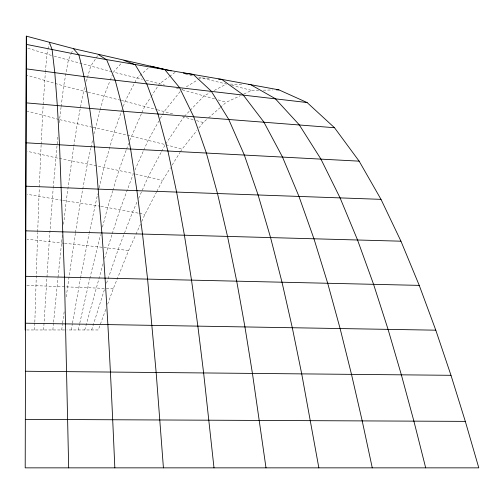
<?xml version="1.0" encoding="UTF-8"?>
<svg xmlns="http://www.w3.org/2000/svg" width="504" height="504" viewBox="0 0 504 504"><rect width="100%" height="100%" fill="white"/><g stroke="black" fill="none" stroke-linecap="round" stroke-linejoin="round"><path stroke-width="0.38" stroke-dasharray="2.52 1.89" d="M34.587 329.962L34.801 322.969M34.826 322.188L37.668 232.546M37.693 231.764L39.287 187.841M39.318 187.066L41.108 145.013M41.145 144.232L43.155 105.254M43.205 104.486L45.322 72.778M43.615 329.962L49.216 241.706L53.147 188.654M53.21 187.879L57.973 135.173M45.392 72.003L46.941 54.13L47.886 49.764M52.844 329.962L53.525 322.969M53.6 322.195L57.947 277.918M59.214 122.73L61.041 107.365M58.029 277.137L62.376 235.192M63.611 224.293L66.245 200.951L73.647 147.023M61.135 106.602L63.699 85.926L68.311 60.291L71.001 54.111M61.69 329.962L62.528 323.801M62.635 323.033L64.31 310.71M66.2 296.85L75.373 233.358M73.767 146.248L77.276 123.82L83.639 91.142L85.126 85.869M75.499 232.583L80.174 203.143L87.324 164.096L90.789 148.27M71.278 329.962L72.355 323.858M72.494 323.089L80.413 278.706M80.558 277.931L88.987 234.07M89.145 233.314L97.694 193.882M48.044 49.033L49.146 43.936M90.953 147.521L92.604 139.986M93.927 133.957L99.987 110.578M78.278 329.962L79.619 323.908M79.79 323.152L89.643 279.254M89.819 278.498L100.517 234.606M99.149 187.784L104.07 167.215L114.143 131.991L121.199 112.253M102.501 227.071L107.654 207.491L112.6 191.148M84.773 329.962L103.27 263.038M100.195 109.822L103.906 96.245L109.96 80.892M86.398 81.346L87.249 78.334M87.463 77.578L90.651 66.276L95.81 58.47M104.58 258.502L111.995 234.436M112.82 190.405L118.894 170.346L126.271 149.927M91.659 329.962L104.788 288.389L26.114 285.283M112.235 233.686L119.971 209.721L133.384 173.559L97.222 165.936M106.565 283.21L107.837 279.518M108.095 278.781L118.27 249.215L132.59 212.033L137.353 201.272M121.464 111.523L122.245 109.33M123.291 106.407L125.124 101.291L137.17 77.906L148.144 68.198M126.535 149.197L128.646 143.363M129.698 140.446L141.542 113.438M105.777 309.38L98.299 329.962L66.849 329.962M107.642 304.24L113.255 288.805L128.608 250.57L135.639 234.984M110.244 80.161L112.266 75.046M71.297 53.424L72.796 49.99M134.952 170.018L143.432 150.885M143.747 150.173L148.144 140.257L158.823 121.13M138.625 198.4L148.157 176.885L161.261 152.145M135.954 234.272L140.427 224.356M141.706 221.521L144.906 214.433L156.473 192.169M141.863 112.732L144.749 106.369L150.652 97.31M156.832 191.476L162.622 180.338L170.491 167.706M161.627 151.458L164.903 145.272M160.348 118.396L164.165 111.567L180.218 91.501M172.148 165.047L180.016 152.41M180.432 151.748L182.089 149.09L196.963 130.385M151.068 96.661L157.809 86.304M158.231 85.661L159.497 83.721L168.871 76.923M96.239 57.821L97.959 55.22M165.703 143.942L183.834 116.947L193.517 119.744M198.885 127.972L203.2 122.541L207.931 118.383M120.771 63.913L113.419 72.122L142.38 79.26M184.363 116.386L189.699 110.836M190.235 110.282L204.107 95.842L210.187 92.616M208.524 117.86L219.75 107.976M220.343 107.459L226.258 102.255L240.351 95.672M169.495 76.469L175.115 72.393M181.673 89.674L183.002 88.862M186.329 86.827L197.625 79.909M198.292 79.506L200.951 77.874L210.155 78.536M214.244 90.462L226.409 84.01L197.896 77.156M243.873 94.021L251.622 90.399L258.64 90.26M263.315 90.166L272.664 89.977M26.762 329.962L66.112 329.962M230.278 84.092L242.657 84.344M106.325 288.464L113.255 288.805M63.781 243.205L27.008 239.23M64.537 243.281L103.232 247.376M103.969 247.464L128.608 250.57M62.376 200.327L27.159 194.279M63.151 200.453L100.189 206.205M100.932 206.331L138.745 213.23M96.459 165.797L55.724 157.72L27.323 151.313M139.513 213.381L144.906 214.433M135.601 174.056L162.622 180.338M92.251 127.241L59.522 119.618M93.001 127.411L114.143 131.991L165.268 144.585M185.674 74.277L193.309 76.079M120.576 100.214L88.143 92.276M121.332 100.391L156.7 109.563M87.394 92.087L63.699 85.926L26.882 75.222M231.601 85.327L251.622 90.399M58.785 119.435L26.75 111.031M111.901 71.732L54.312 56.253M146.103 80.23L164.669 85.107M157.443 109.765L173.244 114.049M165.999 144.78L182.089 149.09M176.501 88.288L178.718 88.88M182.316 116.531L183.834 116.947M182.423 89.882L215.183 99.049M218.131 99.905L226.258 102.255M51.364 55.402L26.995 48M196.497 120.601L203.2 122.541"/><path stroke-width="0.76" d="M26.34 44.384L25.2 467.851L478.8 467.851L465.312 421.376L450.986 375.304L435.79 330.177L419.234 285.377L400.951 241.189L380.999 199.351L359.138 161.154L334.492 127.714L307.1 102.539L278.901 89.857L221.666 79.355L78.832 54.835L26.34 44.384L26.334 36.149L73.395 48.617L171.146 70.888M25.2 329.962L26.334 36.149M276.564 89.901L278.901 89.857M465.312 421.376L25.339 419.359M450.986 375.304L25.477 371.246M435.79 330.177L25.616 323.203M248.844 84.47L250.393 84.502L275.171 98.576L299.231 124.79L320.865 158.993L340.043 197.801L357.538 239.973L373.565 284.306L388.061 329.351L401.354 374.825L413.891 421.136L425.685 467.851M419.234 285.377L25.748 276.305M400.951 241.189L25.874 230.851M380.999 199.351L136.912 190.663L26 186.197M359.138 161.154L130.618 149.033L26.114 142.802M218.597 79.141L221.666 79.355L243.054 94.765L263.812 121.981L282.442 156.92L298.935 196.314L313.961 238.802L327.707 283.279L340.118 328.564L351.496 374.365L362.206 420.909L372.267 467.851M334.492 127.714L123.398 111.308L26.221 102.873M307.1 102.539L84.388 76.614L26.296 68.878M183.33 73.004L193.202 74.384L211.214 91.085L228.659 119.265L244.276 154.911L258.067 194.872L270.591 237.674L282.019 282.29L292.314 327.802L301.726 373.924L318.856 467.851M150.457 66.15L164.732 69.533L179.449 87.494L193.656 116.613L206.331 152.951L217.476 193.467L227.562 236.571L236.729 281.32L244.957 327.058L252.447 373.489L266.005 467.851M123.921 60.392L135.198 64.707L146.803 83.922L157.979 113.973L167.908 151.005L176.608 192.074L184.445 235.469L191.545 280.356L197.883 326.315L203.635 373.061L213.998 467.851M98.387 54.571L106.697 59.825L115.221 80.312L123.398 111.308L130.618 149.033L136.912 190.663L142.544 234.36L147.615 279.386L156.171 372.626L163.422 467.851M73.395 48.617L78.832 54.835C94.204 112.99 96.321 173.597 101.915 233.226C107.749 311.34 111.428 389.598 114.83 467.851M49.461 42.481L52.12 49.694L54.804 72.809L57.336 105.771L59.522 144.944L64.455 277.364L68.676 467.851"/></g></svg>
